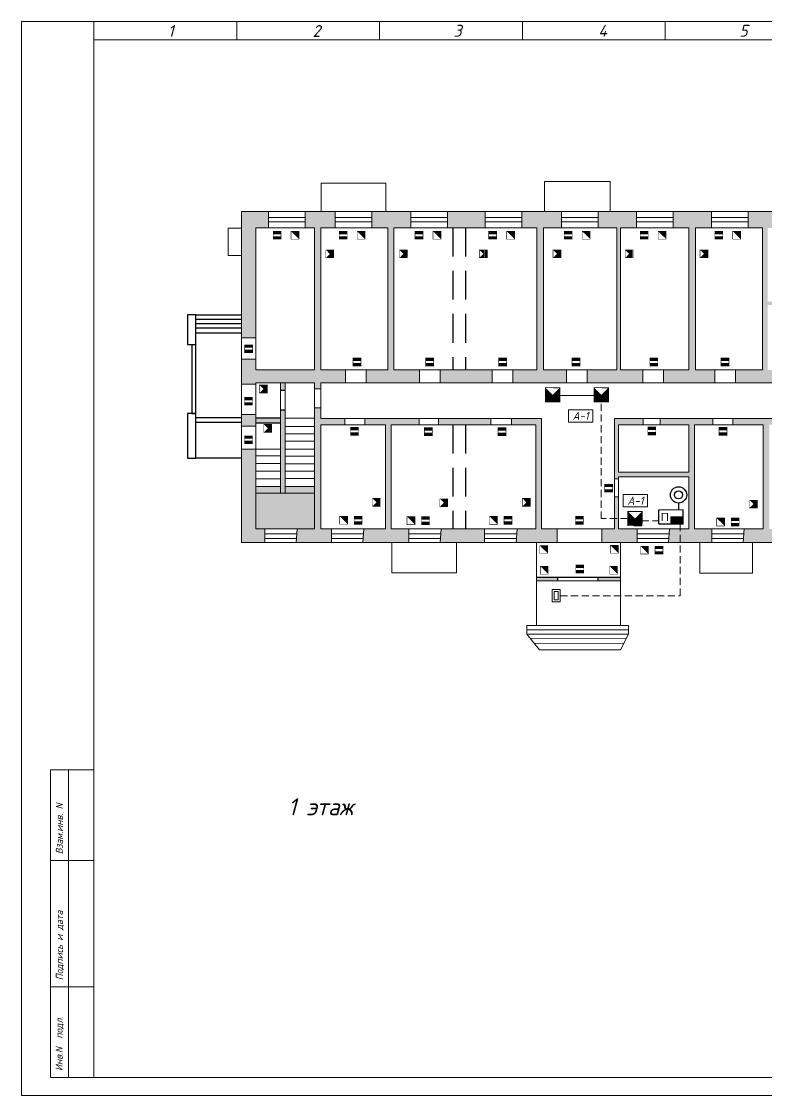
# Model space of a CAD drawing. Header units: inches. Extents: x 859 to 2956, y 393 to 1752.
# Drawn here: x 2818.6 to 2884.4, y 1273.5 to 1368.6 of the extents above; entities that cross this region are included whole.
import ezdxf

# ---------------------------------------------------------------- set-up
doc = ezdxf.new("R2010")
doc.units = ezdxf.units.IN
doc.header["$MEASUREMENT"] = 0
doc.linetypes.add('Caddy_Solid', pattern=[0])
doc.linetypes.add('HIDDEN2', pattern=[4.7625, 3.175, -1.5875])
doc.layers.get('0').transparency = 0.7
for name, color, linetype in [('BLK_12_THHN', 9, 'Continuous'), ('DESC', 7, 'Continuous'), ('LINK', 9, 'Continuous')]:
    doc.layers.add(name, color=color, linetype=linetype)
doc.styles.get("Standard").update_dxf_attribs({"font": 'GOST_Common Italic_0.ttf'})

# ---------------------------------------------------------------- blocks, each defined once
blk = doc.blocks.new('Объем')
at = {"const_width": 0.2}
blk.add_lwpolyline([(0, 0), (0, 3), (3, 3), (3, 0)], close=True, dxfattribs=at)
for points in [[(0.21, 2.94), (0.21, 0.09)], [(0.41, 2.94), (0.41, 0.09)], [(0.61, 2.94), (0.61, 0.09)], [(0.8, 2.94), (0.8, 0.09)], [(1.01, 2.94), (1.01, 0.09)], [(1.21, 2.94), (1.21, 0.09)], [(1.39, 1.52), (2.81, 2.97)], [(1.39, 2.94), (1.39, 0.09)], [(1.56, 2.93), (1.56, 1.76)], [(1.76, 2.94), (1.76, 1.94)], [(1.94, 2.95), (1.94, 2.15)], [(2.13, 2.93), (2.13, 2.33)], [(2.3, 2.93), (2.3, 2.52)], [(2.49, 2.94), (2.49, 2.7)], [(1.39, 1.48), (2.82, 0.03)], [(1.56, 0.09), (1.56, 1.25)], [(1.74, 0.06), (1.74, 1.05)], [(1.94, 0.06), (1.94, 0.87)], [(2.13, 0.05), (2.13, 0.66)], [(2.31, 0.06), (2.31, 0.48)], [(2.49, 0.07), (2.49, 0.29)]]:
    blk.add_lwpolyline(points, dxfattribs=at)
blk = doc.blocks.new('Звуковой')
blk.add_lwpolyline([(0.1, 2.9, 0, 4, 0), (1.5, 1.51, 4, 4, 0)], format="xyseb")
at = {"const_width": 0.2}
blk.add_lwpolyline([(0, 0), (0, 3), (3, 3), (3, 0)], close=True, dxfattribs=at)

msp = doc.modelspace()

# ---------------------------------------------------------------- hatches: boundary and pattern name
at = {"layer": 'DESC'}
h = msp.add_hatch(color=0, dxfattribs=at)
h.dxf.hatch_style = 1
h.paths.add_polyline_path([(2838.055, 1340.565), (2839.33, 1340.565), (2839.33, 1350.309), (2840.451, 1350.309), (2840.451, 1351.752), (2838.055, 1351.752)], flags=17)
h.paths.add_polyline_path([(2845.073, 1350.309), (2846.349, 1350.309), (2846.349, 1351.752), (2845.115, 1351.752), (2843.698, 1351.752), (2843.698, 1350.309), (2844.527, 1350.309), (2844.527, 1337.743), (2839.33, 1337.743), (2839.33, 1338.696), (2838.055, 1338.696), (2838.055, 1336.467), (2839.33, 1336.467), (2839.33, 1336.602), (2844.527, 1336.602), (2844.527, 1336.079), (2845.073, 1336.079), (2845.073, 1336.602), (2847.273, 1336.602), (2847.273, 1337.743), (2845.073, 1337.743)])
h.paths.add_polyline_path([(2853.051, 1350.309), (2853.051, 1351.752), (2849.596, 1351.752), (2849.596, 1350.309), (2851.008, 1350.309), (2851.008, 1337.743), (2849.096, 1337.743), (2849.096, 1336.602), (2853.804, 1336.602), (2853.804, 1337.743), (2851.528, 1337.743), (2851.528, 1350.309)])
h.paths.add_polyline_path([(2859.618, 1350.309), (2859.618, 1351.752), (2856.298, 1351.752), (2856.298, 1350.309)])
h.paths.add_polyline_path([(2864.782, 1350.309), (2866.384, 1350.309), (2866.384, 1351.752), (2864.877, 1351.752), (2862.865, 1351.752), (2862.865, 1350.309), (2864.199, 1350.309), (2864.199, 1337.743), (2862.058, 1337.743), (2862.058, 1336.602), (2866.829, 1336.602), (2866.829, 1337.743), (2864.782, 1337.743)])
h.paths.add_polyline_path([(2871.261, 1350.309), (2871.261, 1337.743), (2868.652, 1337.743), (2868.652, 1336.602), (2873.561, 1336.602), (2873.561, 1337.743), (2871.589, 1337.743), (2871.589, 1350.309), (2873.016, 1350.309), (2873.016, 1351.752), (2869.631, 1351.752), (2869.631, 1350.309)])
h.paths.add_polyline_path([(2879.634, 1350.309), (2879.634, 1351.752), (2876.263, 1351.752), (2876.263, 1350.309), (2877.652, 1350.309), (2877.652, 1337.743), (2875.385, 1337.743), (2875.385, 1336.602), (2879.943, 1336.602), (2879.943, 1337.743), (2878.229, 1337.743), (2878.229, 1350.309)])
h.paths.add_polyline_path([(2884.164, 1350.309), (2884.164, 1337.743), (2881.767, 1337.743), (2881.767, 1336.602), (2886.177, 1336.602), (2886.177, 1337.743), (2884.62, 1337.743), (2884.62, 1343.481), (2886.118, 1343.481), (2886.118, 1343.769), (2884.62, 1343.769), (2884.62, 1350.309), (2886.018, 1350.309), (2886.018, 1351.752), (2884.969, 1351.752), (2882.881, 1351.752), (2882.881, 1350.309)])
h.paths.add_polyline_path([(2891.678, 1350.309), (2891.678, 1351.752), (2889.265, 1351.752), (2889.265, 1350.309)], flags=17)
h.paths.add_polyline_path([(2897.272, 1351.752), (2894.925, 1351.752), (2894.925, 1350.309), (2895.911, 1350.309), (2895.911, 1343.769), (2887.928, 1343.769), (2887.928, 1343.481), (2895.911, 1343.481), (2895.911, 1337.743), (2888.001, 1337.743), (2888.001, 1336.602), (2889.734, 1336.602), (2889.734, 1336.087), (2890.81, 1336.087), (2890.81, 1336.597), (2895.911, 1336.597), (2895.911, 1336.419), (2897.272, 1336.419)])
at = {"layer": 'DESC', "lineweight": 15}
h = msp.add_hatch(color=0, dxfattribs=at)
h.dxf.hatch_style = 1
h.paths.add_polyline_path([(2840.857, 1349.567), (2840.857, 1349.305), (2841.563, 1349.305), (2841.563, 1349.567)])
h.paths.add_polyline_path([(2841.563, 1349.749), (2841.563, 1350.011), (2840.857, 1350.011), (2840.857, 1349.749)])
h = msp.add_hatch(color=0, dxfattribs=at)
h.dxf.hatch_style = 1
h.paths.add_polyline_path([(2846.701, 1349.567), (2846.701, 1349.305), (2847.406, 1349.305), (2847.406, 1349.567)])
h.paths.add_polyline_path([(2847.406, 1349.749), (2847.406, 1350.011), (2846.701, 1350.011), (2846.701, 1349.749)])
h = msp.add_hatch(color=0, dxfattribs=at)
h.dxf.hatch_style = 1
h.paths.add_polyline_path([(2853.415, 1349.567), (2853.415, 1349.305), (2854.121, 1349.305), (2854.121, 1349.567)])
h.paths.add_polyline_path([(2854.121, 1349.749), (2854.121, 1350.011), (2853.415, 1350.011), (2853.415, 1349.749)])
h = msp.add_hatch(color=0, dxfattribs=at)
h.dxf.hatch_style = 1
h.paths.add_polyline_path([(2859.936, 1349.567), (2859.936, 1349.305), (2860.642, 1349.305), (2860.642, 1349.567)])
h.paths.add_polyline_path([(2860.642, 1349.749), (2860.642, 1350.011), (2859.936, 1350.011), (2859.936, 1349.749)])
h = msp.add_hatch(color=0, dxfattribs=at)
h.dxf.hatch_style = 1
h.paths.add_polyline_path([(2866.612, 1349.567), (2866.612, 1349.305), (2867.317, 1349.305), (2867.317, 1349.567)])
h.paths.add_polyline_path([(2867.317, 1349.749), (2867.317, 1350.011), (2866.612, 1350.011), (2866.612, 1349.749)])
h = msp.add_hatch(color=0, dxfattribs=at)
h.dxf.hatch_style = 1
h.paths.add_polyline_path([(2873.333, 1349.567), (2873.333, 1349.305), (2874.039, 1349.305), (2874.039, 1349.567)])
h.paths.add_polyline_path([(2874.039, 1349.749), (2874.039, 1350.011), (2873.333, 1350.011), (2873.333, 1349.749)])
h = msp.add_hatch(color=0, dxfattribs=at)
h.dxf.hatch_style = 1
h.paths.add_polyline_path([(2879.937, 1349.567), (2879.937, 1349.305), (2880.643, 1349.305), (2880.643, 1349.567)])
h.paths.add_polyline_path([(2880.643, 1349.749), (2880.643, 1350.011), (2879.937, 1350.011), (2879.937, 1349.749)])
at = {"layer": 'DESC'}
h = msp.add_hatch(color=0, dxfattribs=at)
h.dxf.hatch_style = 1
h.paths.add_polyline_path([(2897.272, 1331.128), (2895.911, 1331.128), (2895.911, 1323.67), (2894.813, 1323.67), (2894.727, 1322.481), (2897.272, 1322.481)])
h.paths.add_polyline_path([(2897.272, 1332.943), (2897.272, 1334.072), (2895.911, 1334.072), (2895.911, 1332.943)])
h.paths.add_polyline_path([(2890.81, 1323.67), (2890.81, 1334.338), (2889.734, 1334.338), (2889.734, 1333.448), (2887.795, 1333.448), (2887.795, 1332.888), (2889.758, 1332.888), (2889.758, 1323.67), (2889.147, 1323.67), (2889.061, 1322.481), (2891.948, 1322.481), (2891.948, 1323.67)])
h.paths.add_polyline_path([(2881.544, 1333.448), (2881.544, 1332.888), (2884.228, 1332.888), (2884.228, 1323.67), (2882.526, 1323.67), (2882.44, 1322.481), (2883.285, 1322.481), (2886.281, 1322.481), (2886.281, 1323.67), (2884.752, 1323.67), (2884.752, 1332.888), (2886.178, 1332.888), (2886.178, 1333.448)])
h.paths.add_polyline_path([(2879.772, 1332.888), (2879.772, 1333.448), (2875.117, 1333.448), (2875.117, 1332.888), (2877.641, 1332.888), (2877.641, 1328.683), (2871.424, 1328.683), (2871.424, 1332.888), (2873.588, 1332.888), (2873.588, 1333.448), (2871.07, 1333.448), (2871.07, 1328.092), (2871.424, 1328.092), (2871.424, 1328.291), (2877.641, 1328.291), (2877.641, 1323.67), (2875.934, 1323.67), (2875.847, 1322.481), (2879.661, 1322.481), (2879.661, 1323.67), (2878.141, 1323.67), (2878.141, 1332.888)])
h.paths.add_polyline_path([(2871.424, 1323.67), (2871.424, 1326.52), (2871.07, 1326.52), (2871.07, 1323.67), (2869.93, 1323.67), (2869.93, 1322.481), (2873.068, 1322.481), (2873.068, 1323.67)])
h.paths.add_polyline_path([(2865.993, 1322.481), (2865.993, 1323.67), (2864.612, 1323.67), (2864.612, 1333.448), (2861.961, 1333.448), (2861.961, 1332.888), (2864.104, 1332.888), (2864.104, 1323.67), (2862.439, 1323.67), (2862.353, 1322.481)])
h.paths.add_polyline_path([(2848.96, 1333.448), (2848.96, 1332.888), (2850.806, 1332.888), (2850.806, 1323.67), (2848.878, 1323.67), (2848.792, 1322.481), (2852.864, 1322.481), (2852.864, 1323.67), (2851.294, 1323.67), (2851.294, 1332.888), (2853.77, 1332.888), (2853.77, 1333.448)])
h.paths.add_polyline_path([(2860.107, 1332.888), (2860.107, 1333.448), (2855.492, 1333.448), (2855.492, 1332.888)])
h.paths.add_polyline_path([(2847.194, 1332.888), (2847.194, 1333.448), (2845.073, 1333.448), (2845.073, 1334.378), (2844.527, 1334.378), (2844.527, 1323.67), (2842.996, 1323.67), (2842.91, 1322.481), (2846.013, 1322.481), (2846.013, 1323.67), (2845.073, 1323.67), (2845.073, 1332.888)])
h.paths.add_polyline_path([(2838.055, 1322.481), (2840.131, 1322.481), (2840.131, 1323.67), (2839.33, 1323.67), (2839.33, 1330.733), (2838.055, 1330.733)])
h.paths.add_polyline_path([(2839.33, 1332.77), (2839.33, 1333.787), (2838.055, 1333.787), (2838.055, 1332.77)])
h.paths.add_polyline_path([(2860.234, 1336.602), (2860.234, 1337.743), (2855.627, 1337.743), (2855.627, 1336.602)])
h.paths.add_polyline_path([(2859.573, 1322.481), (2859.573, 1323.67), (2855.73, 1323.67), (2855.644, 1322.481)])
h.paths.add_polyline_path([(2911.602, 1343.26), (2911.602, 1330.738), (2909.406, 1330.738), (2909.406, 1329.944), (2912.113, 1329.944), (2912.113, 1344.054), (2900.943, 1344.054), (2900.943, 1342.447), (2901.736, 1342.447), (2901.736, 1343.26)])
h.paths.add_polyline_path([(2901.736, 1330.738), (2901.736, 1340.706), (2900.943, 1340.706), (2900.943, 1329.944), (2903.643, 1329.944), (2903.643, 1330.738)], flags=17)
at = {"layer": 'DESC', "lineweight": 15}
h = msp.add_hatch(color=0, dxfattribs=at)
h.dxf.hatch_style = 1
h.paths.add_polyline_path([(2838.337, 1339.519), (2838.337, 1339.257), (2839.042, 1339.257), (2839.042, 1339.519)])
h.paths.add_polyline_path([(2839.042, 1339.701), (2839.042, 1339.962), (2838.337, 1339.962), (2838.337, 1339.701)])
h = msp.add_hatch(color=0, dxfattribs=at)
h.dxf.hatch_style = 1
h.paths.add_polyline_path([(2847.922, 1338.347), (2847.922, 1338.085), (2848.627, 1338.085), (2848.627, 1338.347)])
h.paths.add_polyline_path([(2848.627, 1338.529), (2848.627, 1338.79), (2847.922, 1338.79), (2847.922, 1338.529)])
h = msp.add_hatch(color=0, dxfattribs=at)
h.dxf.hatch_style = 1
h.paths.add_polyline_path([(2854.352, 1338.347), (2854.352, 1338.085), (2855.058, 1338.085), (2855.058, 1338.347)])
h.paths.add_polyline_path([(2855.058, 1338.529), (2855.058, 1338.79), (2854.352, 1338.79), (2854.352, 1338.529)])
h = msp.add_hatch(color=0, dxfattribs=at)
h.dxf.hatch_style = 1
h.paths.add_polyline_path([(2860.816, 1338.347), (2860.816, 1338.085), (2861.521, 1338.085), (2861.521, 1338.347)])
h.paths.add_polyline_path([(2861.521, 1338.529), (2861.521, 1338.79), (2860.816, 1338.79), (2860.816, 1338.529)])
h = msp.add_hatch(color=0, dxfattribs=at)
h.dxf.hatch_style = 1
h.paths.add_polyline_path([(2867.31, 1338.347), (2867.31, 1338.085), (2868.016, 1338.085), (2868.016, 1338.347)])
h.paths.add_polyline_path([(2868.016, 1338.529), (2868.016, 1338.79), (2867.31, 1338.79), (2867.31, 1338.529)])
h = msp.add_hatch(color=0, dxfattribs=at)
h.dxf.hatch_style = 1
h.paths.add_polyline_path([(2874.185, 1338.347), (2874.185, 1338.085), (2874.891, 1338.085), (2874.891, 1338.347)])
h.paths.add_polyline_path([(2874.891, 1338.529), (2874.891, 1338.79), (2874.185, 1338.79), (2874.185, 1338.529)])
h = msp.add_hatch(color=0, dxfattribs=at)
h.dxf.hatch_style = 1
h.paths.add_polyline_path([(2880.48, 1338.347), (2880.48, 1338.085), (2881.185, 1338.085), (2881.185, 1338.347)])
h.paths.add_polyline_path([(2881.185, 1338.529), (2881.185, 1338.79), (2880.48, 1338.79), (2880.48, 1338.529)])
h = msp.add_hatch(color=0, dxfattribs=at)
h.dxf.hatch_style = 1
h.paths.add_polyline_path([(2838.331, 1334.876), (2838.331, 1334.614), (2839.036, 1334.614), (2839.036, 1334.876)])
h.paths.add_polyline_path([(2839.036, 1335.058), (2839.036, 1335.319), (2838.331, 1335.319), (2838.331, 1335.058)])
h = msp.add_hatch(color=0, dxfattribs=at)
h.dxf.hatch_style = 1
h.paths.add_polyline_path([(2847.701, 1332.215), (2847.701, 1331.953), (2848.407, 1331.953), (2848.407, 1332.215)])
h.paths.add_polyline_path([(2848.407, 1332.397), (2848.407, 1332.659), (2847.701, 1332.659), (2847.701, 1332.397)])
h = msp.add_hatch(color=0, dxfattribs=at)
h.dxf.hatch_style = 1
h.paths.add_polyline_path([(2854.245, 1332.181), (2854.245, 1331.919), (2854.951, 1331.919), (2854.951, 1332.181)])
h.paths.add_polyline_path([(2854.951, 1332.363), (2854.951, 1332.624), (2854.245, 1332.624), (2854.245, 1332.363)])
h = msp.add_hatch(color=0, dxfattribs=at)
h.dxf.hatch_style = 1
h.paths.add_polyline_path([(2860.754, 1332.181), (2860.754, 1331.919), (2861.46, 1331.919), (2861.46, 1332.181)])
h.paths.add_polyline_path([(2861.46, 1332.363), (2861.46, 1332.624), (2860.754, 1332.624), (2860.754, 1332.363)])
h = msp.add_hatch(color=0, dxfattribs=at)
h.dxf.hatch_style = 1
h.paths.add_polyline_path([(2874.011, 1332.235), (2874.011, 1331.973), (2874.716, 1331.973), (2874.716, 1332.235)])
h.paths.add_polyline_path([(2874.716, 1332.417), (2874.716, 1332.679), (2874.011, 1332.679), (2874.011, 1332.417)])
h = msp.add_hatch(color=0, dxfattribs=at)
h.dxf.hatch_style = 1
h.paths.add_polyline_path([(2880.308, 1332.214), (2880.308, 1331.952), (2881.014, 1331.952), (2881.014, 1332.214)])
h.paths.add_polyline_path([(2881.014, 1332.396), (2881.014, 1332.657), (2880.308, 1332.657), (2880.308, 1332.396)])
h = msp.add_hatch(color=0, dxfattribs=at)
h.dxf.hatch_style = 1
h.paths.add_polyline_path([(2838.331, 1331.466), (2838.331, 1331.204), (2839.036, 1331.204), (2839.036, 1331.466)])
h.paths.add_polyline_path([(2839.036, 1331.648), (2839.036, 1331.91), (2838.331, 1331.91), (2838.331, 1331.648)])
h = msp.add_hatch(color=0, dxfattribs=at)
h.dxf.hatch_style = 1
h.paths.add_polyline_path([(2870.195, 1327.184), (2870.195, 1326.922), (2870.901, 1326.922), (2870.901, 1327.184)])
h.paths.add_polyline_path([(2870.901, 1327.366), (2870.901, 1327.627), (2870.195, 1327.627), (2870.195, 1327.366)])
h = msp.add_hatch(color=0, dxfattribs=at)
h.dxf.hatch_style = 1
h.paths.add_polyline_path([(2848.025, 1324.341), (2848.025, 1324.079), (2848.73, 1324.079), (2848.73, 1324.341)])
h.paths.add_polyline_path([(2848.73, 1324.523), (2848.73, 1324.784), (2848.025, 1324.784), (2848.025, 1324.523)])
h = msp.add_hatch(color=0, dxfattribs=at)
h.dxf.hatch_style = 1
h.paths.add_polyline_path([(2853.99, 1324.303), (2853.99, 1324.041), (2854.696, 1324.041), (2854.696, 1324.303)])
h.paths.add_polyline_path([(2854.696, 1324.485), (2854.696, 1324.746), (2853.99, 1324.746), (2853.99, 1324.485)])
h = msp.add_hatch(color=0, dxfattribs=at)
h.dxf.hatch_style = 1
h.paths.add_polyline_path([(2861.288, 1324.337), (2861.288, 1324.075), (2861.993, 1324.075), (2861.993, 1324.337)])
h.paths.add_polyline_path([(2861.993, 1324.519), (2861.993, 1324.781), (2861.288, 1324.781), (2861.288, 1324.519)])
h = msp.add_hatch(color=0, dxfattribs=at)
h.dxf.hatch_style = 1
h.paths.add_polyline_path([(2867.607, 1324.339), (2867.607, 1324.077), (2868.312, 1324.077), (2868.312, 1324.339)])
h.paths.add_polyline_path([(2868.312, 1324.521), (2868.312, 1324.783), (2867.607, 1324.783), (2867.607, 1324.521)])
at = {"layer": 'DESC'}
msp.add_hatch(color=0, dxfattribs=at).paths.add_polyline_path([(2876.052, 1324.728), (2876.052, 1324.098), (2877.132, 1324.098), (2877.132, 1324.728)])
at = {"layer": 'DESC', "lineweight": 15}
h = msp.add_hatch(color=0, dxfattribs=at)
h.dxf.hatch_style = 1
h.paths.add_polyline_path([(2881.385, 1324.185), (2881.385, 1323.923), (2882.091, 1323.923), (2882.091, 1324.185)])
h.paths.add_polyline_path([(2882.091, 1324.367), (2882.091, 1324.628), (2881.385, 1324.628), (2881.385, 1324.367)])
h = msp.add_hatch(color=0, dxfattribs=at)
h.dxf.hatch_style = 1
h.paths.add_polyline_path([(2874.646, 1321.699), (2874.646, 1321.437), (2875.351, 1321.437), (2875.351, 1321.699)])
h.paths.add_polyline_path([(2875.351, 1321.881), (2875.351, 1322.142), (2874.646, 1322.142), (2874.646, 1321.881)])
h = msp.add_hatch(color=0, dxfattribs=at)
h.dxf.hatch_style = 1
h.paths.add_polyline_path([(2867.64, 1320.037), (2867.64, 1319.775), (2868.345, 1319.775), (2868.345, 1320.037)])
h.paths.add_polyline_path([(2868.345, 1320.219), (2868.345, 1320.48), (2867.64, 1320.48), (2867.64, 1320.219)])
at = {"layer": 'LINK'}
h = msp.add_hatch(color=0, dxfattribs=at)
h.dxf.hatch_style = 1
h.paths.add_polyline_path([(2841.522, 1335.961), (2841.929, 1335.961), (2841.929, 1336.602), (2841.522, 1336.602)])
h.paths.add_polyline_path([(2841.522, 1327.425), (2839.33, 1327.425), (2839.33, 1323.67), (2844.527, 1323.67), (2844.527, 1327.425), (2841.929, 1327.425), (2841.929, 1334.201), (2841.522, 1334.201)])
h.paths.add_polyline_path([(2841.522, 1333.057), (2841.522, 1333.51), (2839.33, 1333.51), (2839.33, 1333.057)], flags=17)
h = msp.add_hatch(color=0, dxfattribs=at)
h.dxf.hatch_style = 1
h.paths.add_polyline_path([(2866.009, 1319.072), (2866.009, 1319.394), (2864.163, 1319.394), (2864.163, 1319.072)])
h.paths.add_polyline_path([(2871.603, 1319.072), (2871.603, 1319.394), (2869.596, 1319.394), (2869.596, 1319.072)])

# ---------------------------------------------------------------- linework, layer by layer
at = {"layer": 'BLK_12_THHN', "color": 0, "lineweight": 15}
for p, q in [((2838.055, 1351.752), (2897.272, 1351.752)), ((2838.055, 1322.481), (2838.055, 1351.752)), ((2840.451, 1351.752), (2840.451, 1350.309)), ((2843.698, 1351.752), (2843.698, 1350.309)), ((2846.349, 1351.752), (2846.349, 1350.309)), ((2849.596, 1351.752), (2849.596, 1350.309)), ((2853.051, 1351.752), (2853.051, 1350.309)), ((2856.298, 1351.752), (2856.298, 1350.309)), ((2859.618, 1351.752), (2859.618, 1350.309)), ((2862.865, 1351.752), (2862.865, 1350.309)), ((2866.384, 1351.752), (2866.384, 1350.309)), ((2869.631, 1351.752), (2869.631, 1350.309)), ((2873.016, 1351.752), (2873.016, 1350.309)), ((2876.263, 1351.752), (2876.263, 1350.309)), ((2879.634, 1351.752), (2879.634, 1350.309)), ((2882.881, 1351.752), (2882.881, 1350.309)), ((2840.451, 1351.239), (2843.698, 1351.239)), ((2840.451, 1350.84), (2843.698, 1350.84)), ((2846.349, 1351.239), (2849.596, 1351.239)), ((2846.349, 1350.84), (2849.596, 1350.84)), ((2853.051, 1351.239), (2856.298, 1351.239)), ((2853.051, 1350.84), (2856.298, 1350.84)), ((2859.618, 1351.239), (2862.865, 1351.239)), ((2859.618, 1350.84), (2862.865, 1350.84)), ((2866.384, 1351.239), (2869.631, 1351.239)), ((2866.384, 1350.84), (2869.631, 1350.84)), ((2873.016, 1351.239), (2876.263, 1351.239)), ((2873.016, 1350.84), (2876.263, 1350.84)), ((2879.634, 1351.239), (2882.881, 1351.239)), ((2879.634, 1350.84), (2882.881, 1350.84)), ((2836.892, 1347.873), (2836.892, 1350.277)), ((2836.892, 1350.277), (2838.055, 1350.277)), ((2839.33, 1350.309), (2844.527, 1350.309)), ((2839.33, 1337.743), (2839.33, 1350.309)), ((2844.527, 1350.309), (2844.527, 1337.743)), ((2838.055, 1347.873), (2836.892, 1347.873)), ((2838.055, 1340.565), (2839.33, 1340.565)), ((2838.055, 1338.696), (2839.33, 1338.696)), ((2844.527, 1337.743), (2839.33, 1337.743)), ((2847.273, 1337.743), (2847.273, 1336.602)), ((2849.096, 1337.743), (2849.096, 1336.602)), ((2853.804, 1337.743), (2853.804, 1336.602)), ((2855.627, 1337.743), (2855.627, 1336.602)), ((2860.234, 1337.743), (2860.234, 1336.602)), ((2862.058, 1337.743), (2862.058, 1336.602)), ((2866.829, 1337.743), (2866.829, 1336.602)), ((2868.652, 1337.743), (2868.652, 1336.602)), ((2873.561, 1337.743), (2873.561, 1336.602)), ((2875.385, 1337.743), (2875.385, 1336.602)), ((2879.943, 1337.743), (2879.943, 1336.602)), ((2881.767, 1337.743), (2881.767, 1336.602)), ((2838.055, 1336.467), (2839.33, 1336.467)), ((2841.522, 1336.602), (2841.522, 1326.838)), ((2841.929, 1336.602), (2841.929, 1326.838)), ((2845.073, 1333.448), (2845.073, 1336.602)), ((2845.073, 1336.602), (2889.734, 1336.602)), ((2844.527, 1336.079), (2845.073, 1336.079)), ((2844.527, 1334.378), (2845.073, 1334.378)), ((2838.055, 1333.787), (2839.33, 1333.787)), ((2841.929, 1333.455), (2844.527, 1333.455)), ((2864.612, 1333.448), (2845.073, 1333.448)), ((2847.194, 1333.448), (2847.194, 1332.888)), ((2848.96, 1333.448), (2848.96, 1332.888)), ((2853.77, 1333.448), (2853.77, 1332.888)), ((2855.492, 1333.448), (2855.492, 1332.888)), ((2860.107, 1333.448), (2860.107, 1332.888)), ((2861.961, 1333.448), (2861.961, 1332.888)), ((2864.612, 1323.67), (2864.612, 1333.448)), ((2889.734, 1333.448), (2871.07, 1333.448)), ((2871.07, 1333.448), (2871.07, 1323.67)), ((2873.588, 1333.448), (2873.588, 1332.888)), ((2875.117, 1333.448), (2875.117, 1332.888)), ((2879.772, 1333.448), (2879.772, 1332.888)), ((2881.544, 1333.448), (2881.544, 1332.888)), ((2838.055, 1332.77), (2839.33, 1332.77)), ((2841.929, 1332.722), (2844.527, 1332.722)), ((2841.929, 1332.094), (2844.527, 1332.094)), ((2839.33, 1330.733), (2838.055, 1330.733)), ((2839.33, 1330.733), (2841.522, 1330.733)), ((2841.929, 1331.445), (2844.527, 1331.445)), ((2841.929, 1330.733), (2844.527, 1330.733)), ((2839.33, 1330.136), (2841.522, 1330.136)), ((2841.929, 1330.105), (2844.527, 1330.105)), ((2839.33, 1329.456), (2841.522, 1329.456)), ((2839.33, 1328.765), (2841.522, 1328.765)), ((2841.929, 1329.435), (2844.527, 1329.435)), ((2841.929, 1328.786), (2844.527, 1328.786)), ((2839.33, 1328.095), (2841.522, 1328.095)), ((2841.929, 1328.116), (2844.527, 1328.116)), ((2871.07, 1328.092), (2871.424, 1328.092)), ((2839.33, 1327.425), (2841.522, 1327.425)), ((2839.33, 1326.838), (2844.527, 1326.838)), ((2841.929, 1327.425), (2844.527, 1327.425)), ((2871.07, 1326.52), (2871.424, 1326.52)), ((2840.131, 1323.67), (2840.131, 1322.481)), ((2840.131, 1323.244), (2842.966, 1323.245)), ((2842.996, 1323.67), (2842.91, 1322.481)), ((2846.013, 1323.67), (2846.013, 1322.481)), ((2846.013, 1323.244), (2848.848, 1323.245)), ((2848.878, 1323.67), (2848.792, 1322.481)), ((2852.864, 1323.67), (2852.864, 1322.481)), ((2852.864, 1323.244), (2855.699, 1323.245)), ((2855.73, 1323.67), (2855.644, 1322.481)), ((2859.573, 1323.67), (2859.573, 1322.481)), ((2859.573, 1323.244), (2862.408, 1323.245)), ((2862.439, 1323.67), (2862.353, 1322.481)), ((2871.07, 1323.67), (2864.612, 1323.67)), ((2865.993, 1323.67), (2865.993, 1322.481)), ((2869.93, 1323.67), (2869.93, 1322.481)), ((2873.068, 1323.67), (2873.068, 1322.481)), ((2873.068, 1323.244), (2875.903, 1323.245)), ((2875.934, 1323.67), (2875.847, 1322.481)), ((2879.661, 1323.67), (2879.661, 1322.481)), ((2879.661, 1323.244), (2882.496, 1323.245)), ((2882.526, 1323.67), (2882.44, 1322.481)), ((2897.272, 1322.481), (2838.055, 1322.481)), ((2840.131, 1322.814), (2842.934, 1322.814)), ((2846.013, 1322.814), (2848.816, 1322.814)), ((2852.864, 1322.814), (2855.668, 1322.814)), ((2859.573, 1322.814), (2862.377, 1322.814)), ((2864.163, 1322.481), (2864.163, 1315.129)), ((2871.603, 1315.129), (2871.603, 1322.481)), ((2873.068, 1322.814), (2875.872, 1322.814)), ((2879.661, 1322.814), (2882.464, 1322.814)), ((2864.163, 1319.072), (2871.603, 1319.072)), ((2863.307, 1314.365), (2863.307, 1315.129)), ((2863.307, 1315.129), (2864.163, 1315.129)), ((2863.307, 1314.747), (2872.298, 1314.747)), ((2864.163, 1315.129), (2871.603, 1315.129)), ((2872.298, 1315.129), (2871.603, 1315.129)), ((2872.298, 1314.365), (2872.298, 1315.129)), ((2864.436, 1312.975), (2863.307, 1314.365)), ((2863.307, 1314.365), (2872.298, 1314.365)), ((2863.611, 1313.991), (2872.107, 1313.983)), ((2863.998, 1313.515), (2871.899, 1313.566)), ((2871.603, 1312.975), (2872.298, 1314.365)), ((2864.436, 1312.975), (2871.603, 1312.975))]:
    msp.add_line(p, q, dxfattribs=at)
at = {"layer": 'BLK_12_THHN', "color": 0}
msp.add_line((2876.728, 1325.96), (2876.728, 1325.358), dxfattribs=at)
at = {"layer": 'BLK_12_THHN', "color": 0, "lineweight": 15}
for points in [[(2864.877, 1351.752), (2870.665, 1351.752), (2870.665, 1354.4), (2864.877, 1354.4)], [(2845.115, 1351.752), (2850.839, 1351.752), (2850.839, 1354.271), (2845.115, 1354.271)], [(2845.073, 1350.309), (2851.008, 1350.309), (2851.008, 1337.743), (2845.073, 1337.743)], [(2851.528, 1350.309), (2864.199, 1350.309), (2864.199, 1337.743), (2851.528, 1337.743)], [(2864.782, 1350.309), (2871.261, 1350.309), (2871.261, 1337.743), (2864.782, 1337.743)], [(2871.589, 1350.309), (2877.652, 1350.309), (2877.652, 1337.743), (2871.589, 1337.743)], [(2878.229, 1350.309), (2884.164, 1350.309), (2884.164, 1337.743), (2878.229, 1337.743)], [(2839.33, 1336.602), (2844.527, 1336.602), (2844.527, 1323.67), (2839.33, 1323.67)], [(2845.073, 1332.888), (2850.806, 1332.888), (2850.806, 1323.67), (2845.073, 1323.67)], [(2851.294, 1332.888), (2864.104, 1332.888), (2864.104, 1323.67), (2851.294, 1323.67)], [(2871.424, 1332.888), (2877.641, 1332.888), (2877.641, 1328.683), (2871.424, 1328.683)], [(2878.141, 1332.888), (2884.228, 1332.888), (2884.228, 1323.67), (2878.141, 1323.67)], [(2871.424, 1328.291), (2877.641, 1328.291), (2877.641, 1323.67), (2871.424, 1323.67)], [(2851.361, 1322.481), (2857.082, 1322.481), (2857.082, 1319.789), (2851.361, 1319.789)], [(2878.611, 1322.481), (2883.285, 1322.481), (2883.285, 1319.754), (2878.611, 1319.754)]]:
    msp.add_lwpolyline(points, close=True, dxfattribs=at)
at = {"layer": 'DESC', "linetype": 'Caddy_Solid', "lineweight": 15}
for p, q in [((2824.995, 1366.971), (2824.995, 1368.571)), ((2837.635, 1366.971), (2837.635, 1368.571)), ((2850.275, 1366.971), (2850.275, 1368.571)), ((2862.915, 1366.971), (2862.915, 1368.571)), ((2875.555, 1366.971), (2875.555, 1368.571)), ((2824.995, 1366.952), (2951.395, 1366.952)), ((2824.995, 1366.952), (2824.995, 1275.131)), ((2821.155, 1275.15), (2821.155, 1302.35)), ((2821.155, 1302.35), (2824.995, 1302.35)), ((2822.755, 1302.35), (2822.755, 1275.15)), ((2821.155, 1294.331), (2824.995, 1294.331)), ((2821.155, 1283.15), (2824.995, 1283.15)), ((2951.395, 1275.131), (2821.155, 1275.131))]:
    msp.add_line(p, q, dxfattribs=at)
at = {"layer": 'DESC', "color": 0, "linetype": 'HIDDEN2', "lineweight": 15, "ltscale": 0.2}
for p, q in [((2869.89, 1324.587), (2869.89, 1334.906)), ((2872.24, 1324.587), (2869.89, 1324.587)), ((2873.473, 1324.376), (2874.972, 1324.397)), ((2876.863, 1317.761), (2876.863, 1324.098)), ((2866.255, 1317.761), (2876.863, 1317.761))]:
    msp.add_line(p, q, dxfattribs=at)
at = {"layer": 'DESC', "lineweight": 15}
msp.add_lwpolyline([(2818.595, 1273.531), (2952.995, 1273.531), (2952.995, 1368.571), (2818.595, 1368.571)], close=True, dxfattribs=at)
at = {"layer": 'DESC', "color": 0, "lineweight": 15}
for points, const_width in [([(2840.857, 1350.011), (2841.563, 1350.011), (2841.563, 1349.305), (2840.857, 1349.305), (2840.857, 1350.011)], 0.047), ([(2846.701, 1350.011), (2847.406, 1350.011), (2847.406, 1349.305), (2846.701, 1349.305), (2846.701, 1350.011)], 0.047), ([(2853.415, 1350.011), (2854.121, 1350.011), (2854.121, 1349.305), (2853.415, 1349.305), (2853.415, 1350.011)], 0.047), ([(2859.936, 1350.011), (2860.642, 1350.011), (2860.642, 1349.305), (2859.936, 1349.305), (2859.936, 1350.011)], 0.047), ([(2866.612, 1350.011), (2867.317, 1350.011), (2867.317, 1349.305), (2866.612, 1349.305), (2866.612, 1350.011)], 0.047), ([(2873.333, 1350.011), (2874.039, 1350.011), (2874.039, 1349.305), (2873.333, 1349.305), (2873.333, 1350.011)], 0.047), ([(2879.937, 1350.011), (2880.643, 1350.011), (2880.643, 1349.305), (2879.937, 1349.305), (2879.937, 1350.011)], 0.047), ([(2838.337, 1339.962), (2839.042, 1339.962), (2839.042, 1339.257), (2838.337, 1339.257), (2838.337, 1339.962)], 0.047), ([(2847.922, 1338.79), (2848.627, 1338.79), (2848.627, 1338.085), (2847.922, 1338.085), (2847.922, 1338.79)], 0.047), ([(2854.352, 1338.79), (2855.058, 1338.79), (2855.058, 1338.085), (2854.352, 1338.085), (2854.352, 1338.79)], 0.047), ([(2860.816, 1338.79), (2861.521, 1338.79), (2861.521, 1338.085), (2860.816, 1338.085), (2860.816, 1338.79)], 0.047), ([(2867.31, 1338.79), (2868.016, 1338.79), (2868.016, 1338.085), (2867.31, 1338.085), (2867.31, 1338.79)], 0.047), ([(2874.185, 1338.79), (2874.891, 1338.79), (2874.891, 1338.085), (2874.185, 1338.085), (2874.185, 1338.79)], 0.047), ([(2880.48, 1338.79), (2881.185, 1338.79), (2881.185, 1338.085), (2880.48, 1338.085), (2880.48, 1338.79)], 0.047), ([(2838.331, 1335.319), (2839.036, 1335.319), (2839.036, 1334.614), (2838.331, 1334.614), (2838.331, 1335.319)], 0.047), ([(2847.701, 1332.659), (2848.407, 1332.659), (2848.407, 1331.953), (2847.701, 1331.953), (2847.701, 1332.659)], 0.047), ([(2854.245, 1332.624), (2854.951, 1332.624), (2854.951, 1331.919), (2854.245, 1331.919), (2854.245, 1332.624)], 0.047), ([(2860.754, 1332.624), (2861.46, 1332.624), (2861.46, 1331.919), (2860.754, 1331.919), (2860.754, 1332.624)], 0.047), ([(2874.011, 1332.679), (2874.716, 1332.679), (2874.716, 1331.973), (2874.011, 1331.973), (2874.011, 1332.679)], 0.047), ([(2880.308, 1332.657), (2881.014, 1332.657), (2881.014, 1331.952), (2880.308, 1331.952), (2880.308, 1332.657)], 0.047), ([(2838.331, 1331.91), (2839.036, 1331.91), (2839.036, 1331.204), (2838.331, 1331.204), (2838.331, 1331.91)], 0.047), ([(2870.195, 1327.627), (2870.901, 1327.627), (2870.901, 1326.922), (2870.195, 1326.922), (2870.195, 1327.627)], 0.047), ([(2874.972, 1325.358), (2874.972, 1324.098)], 0.108), ([(2874.972, 1325.358), (2877.132, 1325.358), (2877.132, 1324.098), (2874.972, 1324.098)], 0.108), ([(2848.025, 1324.784), (2848.73, 1324.784), (2848.73, 1324.079), (2848.025, 1324.079), (2848.025, 1324.784)], 0.047), ([(2853.99, 1324.746), (2854.696, 1324.746), (2854.696, 1324.041), (2853.99, 1324.041), (2853.99, 1324.746)], 0.047), ([(2861.288, 1324.781), (2861.993, 1324.781), (2861.993, 1324.075), (2861.288, 1324.075), (2861.288, 1324.781)], 0.047), ([(2867.607, 1324.783), (2868.312, 1324.783), (2868.312, 1324.077), (2867.607, 1324.077), (2867.607, 1324.783)], 0.047), ([(2881.385, 1324.628), (2882.091, 1324.628), (2882.091, 1323.923), (2881.385, 1323.923), (2881.385, 1324.628)], 0.047), ([(2874.646, 1322.142), (2875.351, 1322.142), (2875.351, 1321.437), (2874.646, 1321.437), (2874.646, 1322.142)], 0.047), ([(2867.64, 1320.48), (2868.345, 1320.48), (2868.345, 1319.775), (2867.64, 1319.775), (2867.64, 1320.48)], 0.047)]:
    msp.add_lwpolyline(points, dxfattribs=dict(at, const_width=const_width))
for points in [[(2866.981, 1334.209), (2869.141, 1334.209), (2869.141, 1333.129), (2866.981, 1333.129), (2866.981, 1334.209)], [(2871.836, 1326.705), (2873.996, 1326.705), (2873.996, 1325.625), (2871.836, 1325.625), (2871.836, 1326.705)], [(2877.132, 1324.728), (2876.052, 1324.728)], [(2876.052, 1324.728), (2876.052, 1324.098)], [(2876.052, 1324.098), (2876.052, 1324.098)], [(2865.535, 1318.301), (2866.255, 1318.301), (2866.255, 1317.221), (2865.535, 1317.221), (2865.535, 1318.301)], [(2865.717, 1318.119), (2866.077, 1318.119), (2866.077, 1317.399), (2865.717, 1317.399), (2865.717, 1318.119)]]:
    msp.add_lwpolyline(points, dxfattribs=at)
at = {"layer": 'DESC', "color": 0, "linetype": 'Continuous'}
for radius in [0.72, 0.36]:
    msp.add_circle((2876.728, 1326.68), radius, dxfattribs=at)
at = {"layer": 'LINK', "color": 0, "linetype": 'HIDDEN2', "ltscale": 0.8}
for p, q in [((2856.761, 1350.309), (2856.761, 1337.743)), ((2857.892, 1350.309), (2857.892, 1337.743)), ((2856.761, 1332.888), (2856.761, 1323.67)), ((2857.892, 1332.888), (2857.892, 1323.67))]:
    msp.add_line(p, q, dxfattribs=at)
at = {"layer": 'LINK', "color": 0}
for p, q in [((2834.034, 1342.619), (2833.286, 1342.619)), ((2833.286, 1342.619), (2833.286, 1340)), ((2834.034, 1329.917), (2834.034, 1342.619)), ((2834.034, 1342.619), (2838.055, 1342.619)), ((2834.034, 1342.242), (2838.055, 1342.242)), ((2834.034, 1341.848), (2838.055, 1341.848)), ((2834.034, 1341.462), (2838.055, 1341.462)), ((2834.034, 1341.01), (2838.055, 1341.01)), ((2833.286, 1340), (2834.034, 1340)), ((2833.66, 1340), (2833.66, 1333.876)), ((2841.522, 1335.961), (2841.929, 1335.961)), ((2866.05, 1335.488), (2869.446, 1335.492)), ((2834.034, 1333.876), (2833.286, 1333.876)), ((2833.286, 1333.876), (2833.286, 1329.917)), ((2833.66, 1333.876), (2834.034, 1333.876)), ((2838.055, 1333.488), (2834.034, 1333.488)), ((2839.33, 1333.51), (2841.522, 1333.51)), ((2841.522, 1334.201), (2841.929, 1334.201)), ((2838.055, 1333.08), (2834.034, 1333.08)), ((2839.33, 1333.057), (2841.522, 1333.057)), ((2833.286, 1329.917), (2834.034, 1329.917)), ((2838.055, 1329.917), (2834.034, 1329.917)), ((2838.055, 1329.917), (2838.055, 1329.917)), ((2864.163, 1319.394), (2871.603, 1319.394)), ((2866.009, 1319.394), (2866.009, 1319.072)), ((2869.596, 1319.394), (2869.596, 1319.072))]:
    msp.add_line(p, q, dxfattribs=at)

# ---------------------------------------------------------------- block references
at = {"layer": 'DESC', "color": 0}
for name, p, xscale, yscale, zscale, rotation in [('Звуковой', (2842.445, 1350.017), 0.2351986559999729, 0.2351986559999729, 0.2351986559999729, 270), ('Звуковой', (2848.289, 1350.017), 0.2351986559999729, 0.2351986559999729, 0.2351986559999729, 270), ('Звуковой', (2855.004, 1350.017), 0.2351986559999729, 0.2351986559999729, 0.2351986559999729, 270), ('Звуковой', (2861.525, 1350.017), 0.2351986559999729, 0.2351986559999729, 0.2351986559999729, 270), ('Звуковой', (2868.2, 1350.017), 0.2351986559999729, 0.2351986559999729, 0.2351986559999729, 270), ('Звуковой', (2874.922, 1350.017), 0.2351986559999729, 0.2351986559999729, 0.2351986559999729, 270), ('Звуковой', (2881.526, 1350.017), 0.2351986559999729, 0.2351986559999729, 0.2351986559999729, 270), ('Объем', (2846.233, 1347.654), -0.2351865600000282, 0.2351865600000034, 0.23518656, 0.05815664228504325), ('Объем', (2852.742, 1347.654), -0.2351865600000282, 0.2351865600000034, 0.23518656, 0.05815664228504325), ('Объем', (2859.804, 1347.654), -0.2351865600000282, 0.2351865600000034, 0.23518656, 0.05815664228504325), ('Объем', (2866.328, 1347.654), -0.2351865600000282, 0.2351865600000034, 0.23518656, 0.05815664228504325), ('Объем', (2872.709, 1347.654), -0.2351865600000282, 0.2351865600000034, 0.23518656, 0.05815664228504325), ('Объем', (2879.341, 1347.654), -0.2351865600000282, 0.2351865600000034, 0.23518656, 0.05815664228504325), ('Объем', (2840.353, 1335.693), -0.2351865600000282, 0.2351865600000034, 0.23518656, 0.05815664228504325), ('Объем', (2864.964, 1334.909), -0.4199760000000508, 0.4199760000000062, 0.4199760000000001, 269.7299794074829), ('Объем', (2869.26, 1334.909), -0.4199760000000508, 0.4199760000000062, 0.4199760000000001, 269.7299794074829), ('Объем', (2840.742, 1332.219), -0.2351865600000282, 0.2351865600000034, 0.23518656, 0.05815664228504325), ('Объем', (2850.354, 1325.669), -0.2351865600000282, 0.2351865600000034, 0.23518656, 0.05815664228504325), ('Объем', (2856.32, 1325.631), -0.2351865600000282, 0.2351865600000034, 0.23518656, 0.05815664228504325), ('Объем', (2863.617, 1325.666), -0.2351865600000282, 0.2351865600000034, 0.23518656, 0.05815664228504325), ('Объем', (2883.715, 1325.513), -0.2351865600000282, 0.2351865600000034, 0.23518656, 0.05815664228504325), ('Звуковой', (2846.742, 1324.789), 0.2351986559999729, 0.2351986559999729, 0.2351986559999729, 270), ('Звуковой', (2852.708, 1324.751), 0.2351986559999729, 0.2351986559999729, 0.2351986559999729, 270), ('Звуковой', (2860.005, 1324.785), 0.2351986559999729, 0.2351986559999729, 0.2351986559999729, 270), ('Объем', (2872.237, 1323.957), -0.4199760000000508, 0.4199760000000062, 0.4199760000000001, 269.7299794074829), ('Звуковой', (2880.102, 1324.633), 0.2351986559999729, 0.2351986559999729, 0.2351986559999729, 270), ('Звуковой', (2864.459, 1322.196), 0.2351986559999729, 0.2351986559999729, 0.2351986559999729, 270), ('Звуковой', (2870.689, 1322.228), 0.2351986559999729, 0.2351986559999729, 0.2351986559999729, 270), ('Звуковой', (2873.363, 1322.147), 0.2351986559999729, 0.2351986559999729, 0.2351986559999729, 270), ('Звуковой', (2864.492, 1320.37), 0.2351986559999729, 0.2351986559999729, 0.2351986559999729, 270), ('Звуковой', (2870.624, 1320.37), 0.2351986559999729, 0.2351986559999729, 0.2351986559999729, 270)]:
    msp.add_blockref(name, p, dxfattribs=dict(at, xscale=xscale, yscale=yscale, zscale=zscale, rotation=rotation))

# ---------------------------------------------------------------- texts
at = {"layer": 'DESC', "lineweight": 13}
for s, p in [('1', (2831.555, 1367.208)), ('2', (2844.355, 1367.208)), ('3', (2856.835, 1367.227)), ('4', (2869.635, 1367.227)), ('5', (2882.115, 1367.227))]:
    msp.add_text(s, height=1.048, dxfattribs=at).set_placement(p)
for s, p in [('Взам.инв. N', (2822.262, 1294.884)), ('Подпись и дата', (2822.264, 1283.733)), ('Инв.N  подл.', (2822.233, 1275.705))]:
    msp.add_text(s, height=0.6288, rotation=90, dxfattribs=at).set_placement(p)
at = {"layer": 'DESC', "color": 0, "char_height": 0.72, "attachment_point": 5}
for s, insert, width in [('A-1', (2868.061, 1333.669), 2.16), ('A-1', (2872.916, 1326.165), 2.16), ('{\\fArial|b0|i0|c204|p34;П}', (2875.512, 1324.728), 1.08)]:
    msp.add_mtext(s, dxfattribs=dict(at, insert=insert, width=width))
at = {"layer": 'DESC', "color": 0, "lineweight": 15, "insert": (2836.231, 1299.831), "char_height": 1.5, "attachment_point": 1}
msp.add_mtext_dynamic_manual_height_columns('\\pi5.95475;1 этаж', width=17.97427, gutter_width=1, heights=[1.738], dxfattribs=at)

doc.saveas('drawing.dxf')
